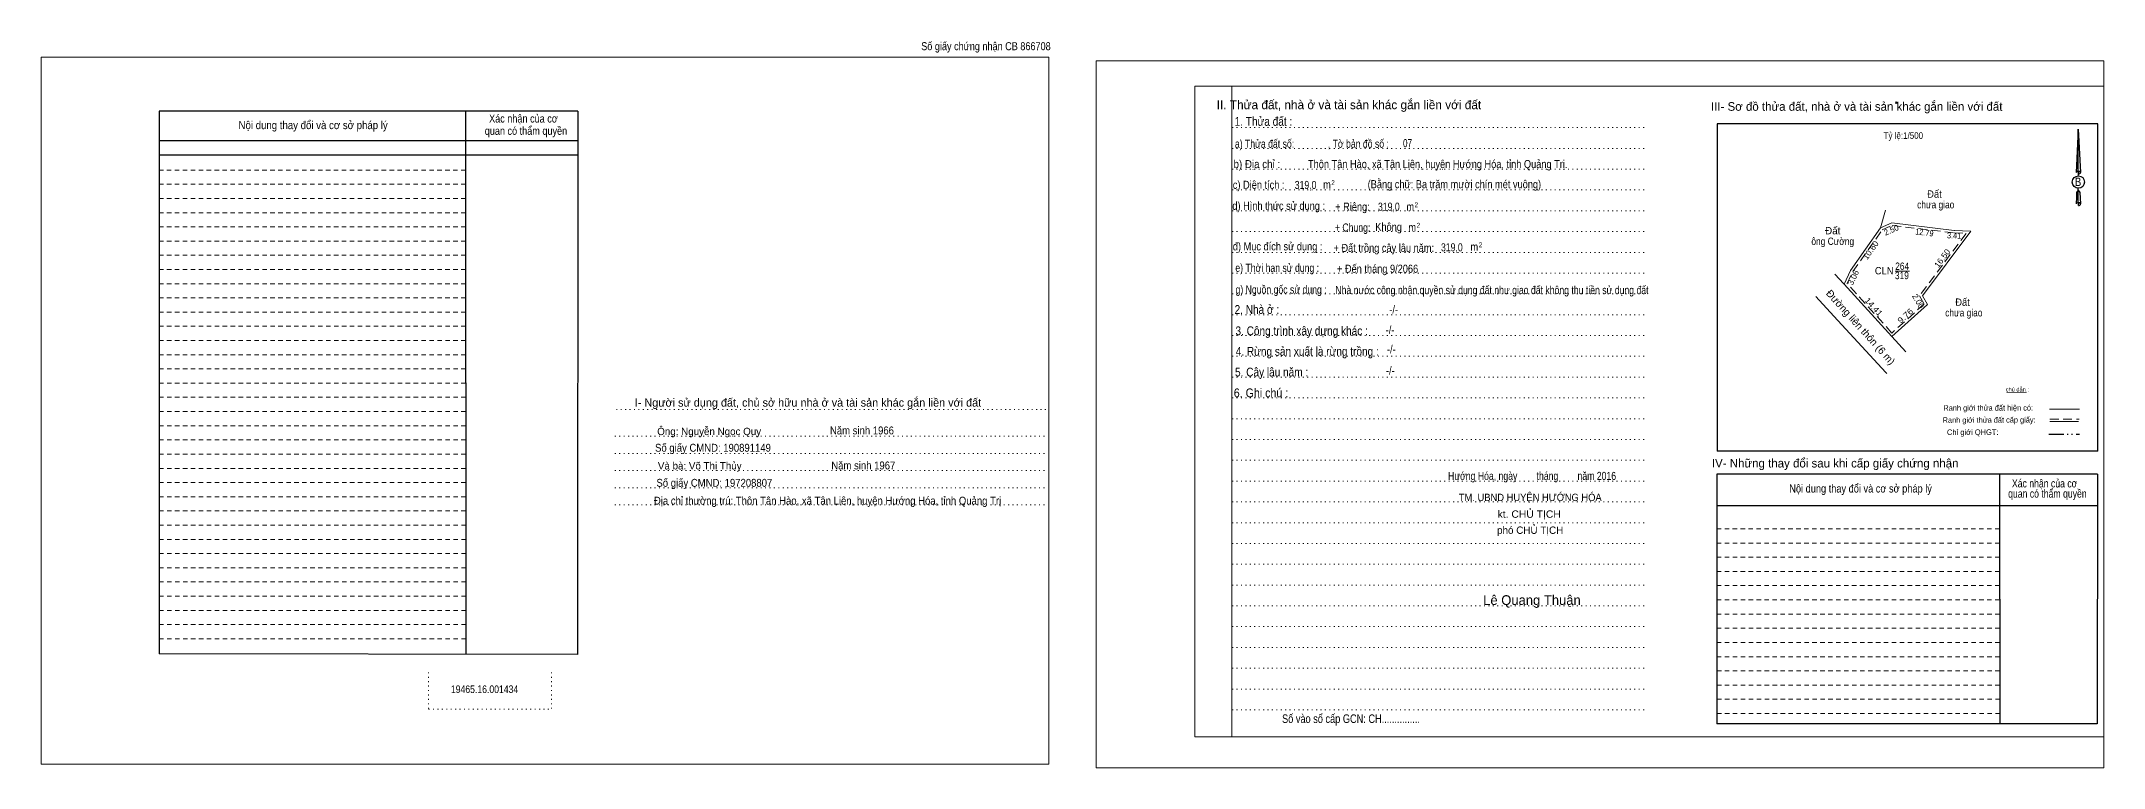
# Model space of a CAD drawing. Header units: metres. Extents: x 547674 to 548748, y 1838398 to 1838573.
# Drawn here: x 547673.5 to 548093.6, y 1838398.1 to 1838546 of the extents above; entities that cross this region are included whole.
import ezdxf
from ezdxf.enums import TextEntityAlignment as Align

# ---------------------------------------------------------------- set-up
doc = ezdxf.new("R2010")
doc.units = ezdxf.units.M
doc.header["$LTSCALE"] = 0.6
doc.header["$PDMODE"] = 32
doc.header["$PDSIZE"] = 0.3
for name, pattern in [('DASH_DOUBLE_DOT', [9.2, 5, -1.2, 0.3, -1.2, 0.3, -1.2]), ('DOTTED', [1.5, 0.3, -1.2]), ('MEDIUM_DASHED', [4.5, 3, -1.5]), ('SHORT_DASHED', [2.7, 1.5, -1.2])]:
    doc.linetypes.add(name, pattern=pattern)
for name, color, linetype, lineweight in [('1', 7, 'DOTTED', 13), ('12', 7, 'Continuous', 25), ('18', 7, 'Continuous', 13), ('2', 7, 'SHORT_DASHED', 13), ('28', 7, 'Continuous', 25), ('3', 7, 'Continuous', 13), ('63', 7, 'Continuous', 13), ('7', 7, 'Continuous', 13)]:
    doc.layers.add(name, color=color, linetype=linetype, lineweight=lineweight)
doc.layers.add('40', color=7, linetype='Continuous')

msp = doc.modelspace()

# ---------------------------------------------------------------- linework, layer by layer
at = {"layer": '1', "linetype": 'Continuous'}
for p, q in [((547908.54, 1838536.86), (548093.64, 1838536.86)), ((547908.54, 1838536.86), (547908.54, 1838404.36)), ((548093.64, 1838536.86), (548093.64, 1838403.26)), ((547908.54, 1838404.36), (548093.64, 1838404.36))]:
    msp.add_line(p, q, dxfattribs=at)
at = {"layer": '1'}
for p, q in [((547916.04, 1838536.86), (547916.04, 1838404.36)), ((547916.12, 1838528.46), (548000.66, 1838528.46)), ((547916.12, 1838524.22), (548000.66, 1838524.22)), ((547916.12, 1838520), (548000.66, 1838520)), ((547916.12, 1838515.76), (548000.66, 1838515.76)), ((547916.12, 1838511.52), (548000.66, 1838511.52)), ((547916.12, 1838507.28), (548000.66, 1838507.28)), ((547916.12, 1838503.04), (548000.66, 1838503.04)), ((547916.12, 1838498.82), (548000.66, 1838498.82)), ((547916.12, 1838494.58), (548000.66, 1838494.58)), ((547916.12, 1838490.34), (548000.66, 1838490.34)), ((547916.12, 1838486.1), (548000.66, 1838486.1)), ((547916.12, 1838481.88), (548000.66, 1838481.88)), ((547916.12, 1838477.64), (548000.66, 1838477.64)), ((547916.12, 1838473.4), (548000.66, 1838473.4)), ((547790.68, 1838471), (547878.73, 1838471)), ((547916.12, 1838469.16), (548000.66, 1838469.16)), ((547790.38, 1838465.6), (547878.43, 1838465.6)), ((547916.12, 1838464.92), (548000.66, 1838464.92)), ((547790.38, 1838462.1), (547878.43, 1838462.1)), ((547790.38, 1838458.6), (547878.43, 1838458.6)), ((547916.12, 1838460.68), (548000.66, 1838460.68)), ((547790.38, 1838455.1), (547878.43, 1838455.1)), ((547916.12, 1838456.46), (548000.66, 1838456.46)), ((547790.38, 1838451.6), (547878.43, 1838451.6)), ((547916.12, 1838452.22), (548000.66, 1838452.22)), ((547916.12, 1838447.98), (548000.66, 1838447.98)), ((547916.12, 1838443.74), (548000.66, 1838443.74)), ((547916.12, 1838439.52), (548000.66, 1838439.52)), ((547916.12, 1838435.28), (548000.66, 1838435.28)), ((547916.12, 1838431.04), (548000.66, 1838431.04)), ((547916.12, 1838426.8), (548000.66, 1838426.8)), ((547916.12, 1838422.56), (548000.66, 1838422.56)), ((547752.45, 1838417.48), (547752.45, 1838409.96)), ((547777.44, 1838417.48), (547777.44, 1838409.96)), ((547916.12, 1838418.34), (548000.66, 1838418.34)), ((547916.12, 1838414.1), (548000.66, 1838414.1)), ((547752.45, 1838409.96), (547777.44, 1838409.96)), ((547916.12, 1838409.86), (548000.66, 1838409.86))]:
    msp.add_line(p, q, dxfattribs=at)
at = {"layer": '1', "linetype": 'Continuous'}
for points in [[(547673.54, 1838398.82), (547878.74, 1838398.82), (547878.74, 1838542.82), (547673.54, 1838542.82)], [(547673.54, 1838542.82), (547878.74, 1838542.82), (547878.74, 1838398.82), (547673.54, 1838398.82)], [(547673.54, 1838398.82), (547878.74, 1838398.82), (547878.74, 1838542.82), (547673.54, 1838542.82)], [(547888.44, 1838398.06), (548093.64, 1838398.06), (548093.64, 1838542.06), (547888.44, 1838542.06)], [(547916.04, 1838536.86), (548093.64, 1838536.86), (548093.64, 1838404.36), (547916.04, 1838404.36)]]:
    msp.add_lwpolyline(points, close=True, dxfattribs=at)
at = {"layer": '12'}
for p, q in [((548092.44, 1838529.2), (548014.91, 1838529.2)), ((548088.45, 1838528.16), (548088.92, 1838519.32)), ((548088.45, 1838528.16), (548088.92, 1838519.32)), ((548088.45, 1838528.16), (548088.92, 1838519.32)), ((548088.07, 1838520.7), (548088, 1838519.34)), ((548088.45, 1838519.62), (548088.45, 1838519.28)), ((548088.45, 1838519.28), (548088.45, 1838519.02)), ((548088.45, 1838519.02), (548088.45, 1838518.68)), ((548088.45, 1838519.02), (548088.45, 1838518.68)), ((548088.45, 1838519.02), (548088.45, 1838518.68)), ((548088.92, 1838519.32), (548088.92, 1838519.34)), ((548088.45, 1838515.7), (548088.45, 1838516.1)), ((548088.45, 1838515.7), (548088.45, 1838516.1)), ((548088.45, 1838515.7), (548088.45, 1838516.1)), ((548088.45, 1838515.7), (548088.8, 1838515.22)), ((548088.45, 1838515.7), (548088.8, 1838515.22)), ((548088.45, 1838515.7), (548088.8, 1838515.22)), ((548088.45, 1838513.2), (548088.45, 1838512.86)), ((548088.8, 1838515.22), (548088.92, 1838512.9)), ((548088.8, 1838515.22), (548088.92, 1838512.9)), ((548088.8, 1838515.22), (548088.92, 1838512.9)), ((548088.45, 1838512.86), (548088.45, 1838512.6)), ((548088.92, 1838512.9), (548088.92, 1838512.92))]:
    msp.add_line(p, q, dxfattribs=at)
at = {"layer": '12', "lineweight": 13}
for p, q in [((548073.89, 1838474.5), (548077.93, 1838474.54)), ((548082.62, 1838471.08), (548088.71, 1838471.08)), ((548082.66, 1838468.6), (548088.52, 1838468.6)), ((548082.66, 1838468.6), (548088.52, 1838468.6))]:
    msp.add_line(p, q, dxfattribs=at)
at = {"layer": '12', "linetype": 'MEDIUM_DASHED', "lineweight": 13}
msp.add_line((548082.66, 1838469.04), (548088.66, 1838469.04), dxfattribs=at)
at = {"layer": '12', "linetype": 'DASH_DOUBLE_DOT'}
msp.add_line((548082.48, 1838465.98), (548088.72, 1838465.98), dxfattribs=at)
at = {"layer": '12'}
for points in [[(548088.45, 1838519.62), (548088.45, 1838528.16), (548088.07, 1838520.7)], [(548088.45, 1838513.2), (548088.45, 1838515.7), (548088.12, 1838515.22), (548088.07, 1838514.28), (548088, 1838512.92)]]:
    msp.add_lwpolyline(points, dxfattribs=at)
msp.add_ellipse((548088.4711, 1838517.3647), major_axis=(0, 1.258), ratio=0.983453, dxfattribs=at)
for centre, start_param, end_param in [((548088.4715, 1838519.3032), 1.57079633, 3.07445202), ((548088.4715, 1838519.3032), 0.06714063, 1.57079633), ((548088.4715, 1838519.3032), 4.71238898, 6.28318531), ((548088.4715, 1838512.8827), 2.49106941, 3.07427841), ((548088.4715, 1838512.8827), 1.57079633, 2.49106941), ((548088.4715, 1838512.8827), 0.06714063, 1.57079633), ((548088.4715, 1838512.8827), 4.71238898, 6.28318531)]:
    msp.add_ellipse(centre, major_axis=(0.4535, 0), ratio=0.655448, start_param=start_param, end_param=end_param, dxfattribs=at)
at = {"layer": '2', "linetype": 'Continuous', "lineweight": 25}
for p, q in [((547782.82, 1838531.78), (547697.54, 1838531.78)), ((547697.54, 1838531.78), (547697.54, 1838421.26)), ((547759.97, 1838531.78), (547760, 1838421.18)), ((547782.82, 1838525.74), (547697.66, 1838525.74)), ((547782.82, 1838522.86), (547697.66, 1838522.86))]:
    msp.add_line(p, q, dxfattribs=at)
at = {"layer": '2'}
for p, q in [((547759.97, 1838519.8), (547697.54, 1838519.8)), ((547759.98, 1838516.9), (547697.54, 1838516.9)), ((547759.98, 1838516.9), (547697.54, 1838516.9)), ((547759.98, 1838514), (547697.54, 1838514)), ((547759.98, 1838511.12), (547697.54, 1838511.12)), ((547759.98, 1838508.22), (547697.54, 1838508.22)), ((547759.98, 1838505.32), (547697.54, 1838505.32)), ((547759.98, 1838502.44), (547697.54, 1838502.44)), ((547759.98, 1838499.54), (547697.54, 1838499.54)), ((547759.98, 1838496.66), (547697.54, 1838496.66)), ((547759.98, 1838493.76), (547697.54, 1838493.76)), ((547759.99, 1838490.86), (547697.54, 1838490.86)), ((547759.99, 1838487.98), (547697.54, 1838487.98)), ((547759.99, 1838485.08), (547697.54, 1838485.08)), ((547759.99, 1838482.18), (547697.54, 1838482.18)), ((547760, 1838479.3), (547697.54, 1838479.3)), ((547760, 1838476.4), (547697.54, 1838476.4)), ((547760, 1838473.52), (547697.54, 1838473.52)), ((547760, 1838470.62), (547697.54, 1838470.62)), ((547760, 1838467.72), (547697.54, 1838467.72)), ((547760, 1838464.84), (547697.54, 1838464.84)), ((547760, 1838461.94), (547697.54, 1838461.94)), ((547760, 1838459.04), (547697.54, 1838459.04)), ((547760, 1838456.16), (547697.54, 1838456.16)), ((547760, 1838453.26), (547697.54, 1838453.26)), ((547760, 1838450.36), (547697.54, 1838450.36)), ((547760.01, 1838447.48), (547697.54, 1838447.48)), ((547760.01, 1838444.58), (547697.54, 1838444.58)), ((547760.01, 1838441.7), (547697.54, 1838441.7)), ((548072.42, 1838443.82), (548014.84, 1838443.82)), ((547760.02, 1838438.8), (547697.54, 1838438.8)), ((548072.42, 1838440.94), (548014.84, 1838440.94)), ((548072.42, 1838438.04), (548014.84, 1838438.04)), ((547760.02, 1838435.9), (547697.54, 1838435.9)), ((548072.42, 1838435.16), (548014.84, 1838435.16)), ((547760.02, 1838433.02), (547697.54, 1838433.02)), ((547760.02, 1838430.12), (547697.54, 1838430.12)), ((548072.43, 1838432.26), (548014.84, 1838432.26)), ((548072.44, 1838429.36), (548014.84, 1838429.36)), ((547760.02, 1838427.22), (547697.54, 1838427.22)), ((548072.44, 1838426.48), (548014.84, 1838426.48)), ((547760.02, 1838424.34), (547697.54, 1838424.34)), ((548072.44, 1838423.58), (548014.84, 1838423.58)), ((548072.44, 1838420.68), (548014.84, 1838420.68)), ((548072.45, 1838417.8), (548014.84, 1838417.8)), ((548072.45, 1838414.9), (548014.84, 1838414.9)), ((548072.46, 1838412.02), (548014.84, 1838412.02)), ((548072.46, 1838409.12), (548014.84, 1838409.12))]:
    msp.add_line(p, q, dxfattribs=at)
at = {"layer": '2', "linetype": 'Continuous', "lineweight": 25}
msp.add_lwpolyline([(547782.82, 1838531.78), (547782.76, 1838421.14), (547697.54, 1838421.26)], dxfattribs=at)
at = {"layer": '28'}
for p, q in [((548072.42, 1838457.86), (548072.46, 1838406.98)), ((548092.36, 1838457.86), (548092.32, 1838406.98)), ((548092.35, 1838451.4), (548014.84, 1838451.4)), ((548092.32, 1838406.98), (548014.84, 1838406.98))]:
    msp.add_line(p, q, dxfattribs=at)
at = {"layer": '28', "linetype": 'SHORT_DASHED', "lineweight": 13}
msp.add_line((548072.41, 1838446.72), (548014.84, 1838446.72), dxfattribs=at)
at = {"layer": '28'}
msp.add_lwpolyline([(548092.36, 1838457.86), (548014.84, 1838457.86), (548014.84, 1838406.98)], dxfattribs=at)
at = {"layer": '3'}
for p, q in [((548049.18, 1838511.66), (548048.19, 1838508.03)), ((548050.48, 1838509.04), (548048.19, 1838508.03)), ((548050.48, 1838509.04), (548063.18, 1838507.49)), ((548048.19, 1838508.03), (548042.09, 1838499.36)), ((548066.59, 1838507.37), (548056.7, 1838494.16)), ((548038.88, 1838498.63), (548040.73, 1838496.64)), ((548042.09, 1838499.36), (548040.79, 1838496.59)), ((548040.79, 1838496.59), (548050.46, 1838485.9)), ((548051.15, 1838499.19), (548054.06, 1838499.19)), ((548035.02, 1838494.02), (548038.64, 1838490.01)), ((548050.46, 1838485.9), (548057.71, 1838492.43)), ((548056.7, 1838494.16), (548057.71, 1838492.43)), ((548050.46, 1838485.9), (548053.31, 1838482.75))]:
    msp.add_line(p, q, dxfattribs=at)
at = {"layer": '3', "linetype": 'MEDIUM_DASHED'}
msp.add_lwpolyline([(548065.62, 1838506.9), (548056.1, 1838494.19), (548057.07, 1838492.53), (548050.5, 1838486.61), (548041.38, 1838496.68), (548042.52, 1838499.11), (548048.52, 1838507.63), (548050.56, 1838508.53), (548063.14, 1838506.99)], close=True, dxfattribs=at)
at = {"layer": '3'}
for points in [[(548063.22, 1838507.5), (548063.18, 1838507.49), (548066.59, 1838507.37)], [(548038.64, 1838490.02), (548049.28, 1838478.55), (548049.47, 1838478.34)]]:
    msp.add_lwpolyline(points, dxfattribs=at)
at = {"layer": '63', "lineweight": 25}
for p, q in [((548014.91, 1838529.2), (548014.91, 1838462.56)), ((548092.44, 1838462.56), (548092.44, 1838529.2)), ((548092.44, 1838462.56), (548014.91, 1838462.56))]:
    msp.add_line(p, q, dxfattribs=at)
at = {"layer": '63'}
msp.add_point((548051.38, 1838533.52), dxfattribs=at)

# ---------------------------------------------------------------- texts
at = {"layer": '12'}
for s, height, width, p in [('Tỷ lệ:1/500', 1.35, 0.9, (548052.82, 1838526.16)), ('B', 1.728, 0.85, (548088.405, 1838516.54))]:
    msp.add_text(s, height=height, dxfattribs=dict(at, width=width)).set_placement(p, align=Align.CENTER)
msp.add_text('chú dẫn :', height=0.8306, rotation=359.974, dxfattribs=at).set_placement((548076.0398, 1838474.6988), align=Align.CENTER)
for s, height, width, p in [('Ranh giới thửa đất hiện có:', 1.128, 0.8, (548070.1087, 1838470.7975)), ('Chỉ giới QHGT:', 1.123, 0.85, (548066.9587, 1838465.8504)), ('Ranh giới thửa đất cấp giấy:', 1.123, 0.8, (548070.2937, 1838468.3382))]:
    msp.add_text(s, height=height, rotation=0.135, dxfattribs=dict(at, width=width)).set_placement(p, align=Align.CENTER)
at = {"layer": '18'}
for s, height, p in [('II. Thửa đất, nhà ở và tài sản khác gắn liền với đất', 1.8, (547939.9, 1838532.2)), ('phó CHỦ TỊCH', 1.5, (547976.81, 1838445.7)), ('Lê Quang Thuận', 1.98, (547977.175, 1838431.22))]:
    msp.add_text(s, height=height, dxfattribs=at).set_placement(p, align=Align.CENTER)
for s, height, width, p in [('1. Thửa đất :', 1.8, 0.85, (547922.485, 1838528.82)), ('a) Thửa đất số:              , Tờ bản đồ số : ', 1.65, 0.8, (547932.595, 1838524.34)), ('07', 1.65, 0.75, (547951.835, 1838524.46)), ('b) Địa chỉ : ', 1.65, 0.9, (547921.41, 1838520.2)), (' Thôn Tân Hào, xã Tân Liên, huyện Hướng Hóa, tỉnh Quảng Trị.', 1.65, 0.85, (547957.72, 1838520.2)), ('c) Diện tích :                                                   ', 1.65, 0.85, (547934.795, 1838515.98)), ('319,0', 1.65, 0.8, (547931.065, 1838515.94)), (' m', 1.65, 0.85, (547935.165, 1838516.02)), ('2', 1, 0.75, (547936.665, 1838516.74)), ('(Bằng chữ: Ba trăm mười chín mét vuông)', 1.65, 0.85, (547961.375, 1838516.1)), ('d) Hình thức sử dụng :', 1.65, 0.85, (547925.585, 1838511.7)), ('+ Riêng: ', 1.65, 0.85, (547940.875, 1838511.52)), ('319,0', 1.65, 0.8, (547948.025, 1838511.52)), ('2', 1, 0.75, (547953.625, 1838512.24)), ('       + Chung:', 1.65, 0.8, (547938.925, 1838507.28)), ('Không', 1.65, 0.85, (547947.975, 1838507.4)), (' m', 1.65, 0.85, (547952.125, 1838511.52)), ('2', 1, 0.75, (547954.035, 1838508.05)), ('đ) Mục đích sử dụng :', 1.65, 0.85, (547925.375, 1838503.44)), ('+ Đất trồng cây lâu năm:', 1.65, 0.85, (547946.995, 1838503.12)), (' m', 1.65, 0.85, (547952.525, 1838507.33)), (' m', 1.65, 0.85, (547965.175, 1838503.36)), ('2', 1, 0.75, (547966.685, 1838504.08)), ('e) Thời hạn sử dụng :', 1.65, 0.8, (547925.29, 1838499.06)), ('+ Đến tháng 9/2066', 1.65, 0.85, (547945.73, 1838498.88)), ('g) Nguồn gốc sử dụng :', 1.65, 0.8, (547926.075, 1838494.64)), ('Nhà nước công nhận quyền sử dụng đất như giao đất không thu tiền sử dụng đất', 1.65, 0.8, (547969.025, 1838494.54)), ('2. Nhà ở :', 1.8, 0.85, (547921.145, 1838490.5)), ('3. Công trình xây dựng khác :', 1.8, 0.85, (547930.27, 1838486.16)), ('4. Rừng sản xuất là rừng trồng :', 1.8, 0.85, (547931.405, 1838481.98)), ('5. Cây lâu năm :', 1.8, 0.85, (547924.145, 1838477.76)), ('6. Ghi chú :', 1.8, 0.9, (547921.985, 1838473.52)), ('Hướng Hóa, ngày        tháng        năm 2016', 1.65, 0.8, (547977.195, 1838456.68)), ('TM. UBND HUYỆN HƯỚNG HÓA', 1.5, 0.95, (547976.825, 1838452.38)), ('kt. CHỦ TỊCH', 1.5, 1.05, (547976.615, 1838448.98)), ('19465.16.001434', 1.55, 0.85, (547763.835, 1838413.28)), ('Số vào sổ cấp GCN: CH...............', 1.75, 0.8, (547940.32, 1838407.18))]:
    msp.add_text(s, height=height, dxfattribs=dict(at, width=width)).set_placement(p, align=Align.CENTER)
at = {"layer": '2'}
for s, width, p in [('Nội dung thay đổi và cơ sở pháp lý', 0.9, (547728.92, 1838528.14)), ('Nội dung thay đổi và cơ sở pháp lý', 0.9, (547728.92, 1838528.14)), ('Xác nhận của cơ', 0.85, (547771.755, 1838529.48)), ('Xác nhận của cơ', 0.85, (547771.755, 1838529.48)), (' quan có thẩm quyền', 0.85, (547772.01, 1838526.98)), (' quan có thẩm quyền', 0.85, (547772.01, 1838526.98))]:
    msp.add_text(s, height=1.63, dxfattribs=dict(at, width=width)).set_placement(p, align=Align.CENTER)
at = {"layer": '28'}
for s, height, width, p in [('-/-', 1.65, 0.85, (547949.015, 1838490.6)), ('-/-', 1.65, 0.85, (547948.275, 1838486.42)), ('-/-', 1.65, 0.85, (547948.535, 1838482.48)), ('-/-', 1.65, 0.85, (547948.325, 1838478.14)), ('Năm sinh 1966', 1.61, 0.9, (547840.705, 1838465.96)), ('Số giấy CMND: 190891149', 1.61, 0.9, (547810.36, 1838462.43)), ('Năm sinh 1967', 1.61, 0.9, (547840.98, 1838458.83)), ('Số giấy CMND: 197208807', 1.61, 0.9, (547810.645, 1838455.29)), ('Nội dung thay đổi và cơ sở pháp lý', 1.65, 0.85, (548044.11, 1838454.12)), (' quan có thẩm quyền', 1.65, 0.8, (548081.915, 1838453.08)), ('Xác nhận của cơ', 1.65, 0.8, (548081.6, 1838455.16)), ('Địa chỉ thường trú: Thôn Tân Hào, xã Tân Liên, huyện Hướng Hóa, tỉnh Quảng Trị', 1.61, 0.9, (547833.695, 1838451.66))]:
    msp.add_text(s, height=height, dxfattribs=dict(at, width=width)).set_placement(p, align=Align.CENTER)
for s, height, p in [('I- Người sử dụng đất, chủ sở hữu nhà ở và tài sản khác gắn liền với đất', 1.653, (547829.71, 1838471.62)), ('Ông: Nguyễn Ngọc Quy', 1.49, (547809.585, 1838465.82)), ('Và bà: Võ Thị Thủy', 1.49, (547807.67, 1838458.82)), ('IV- Những thay đổi sau khi cấp giấy chứng nhận', 1.75, (548038.935, 1838459.22))]:
    msp.add_text(s, height=height, dxfattribs=at).set_placement(p, align=Align.CENTER)
at = {"layer": '3'}
for s, width, p in [('chưa giao', 0.85, (548059.42, 1838512.01)), ('Đất ', 0.95, (548059.42, 1838514.17)), ('ông Cường', 0.85, (548038.44, 1838504.55)), ('264', 0.85, (548052.585, 1838499.47)), ('CLN', 0.95, (548048.92, 1838498.55)), ('319', 0.85, (548052.525, 1838497.58)), ('Đất ', 0.95, (548065.14, 1838492.15)), ('chưa giao', 0.85, (548065.14, 1838489.99))]:
    msp.add_text(s, height=1.5, dxfattribs=dict(at, width=width)).set_placement(p, align=Align.CENTER)
msp.add_text('Đất', height=1.5, dxfattribs=at).set_placement((548038.44, 1838506.71), align=Align.CENTER)
for s, rotation, width, p in [('10.60', 54.871, 1.05, (548046.6687, 1838503.1347)), ('12.79', 353.042, 0.9, (548057.0373, 1838506.4806)), ('3.41', 357.985, 0.85, (548063.1389, 1838505.8539)), ('16.50', 53.179, 1.05, (548061.2242, 1838501.4654)), ('14.41', 312.132, 1.1, (548046.3303, 1838491.5425)), ('9.76', 42.009, 1.15, (548053.6235, 1838489.6641))]:
    msp.add_text(s, height=1.2, rotation=rotation, dxfattribs=dict(at, width=width)).set_placement(p, align=Align.CENTER)
for s, height, rotation, p in [('2.50', 1.2, 23.8, (548050.5979, 1838507.0418)), ('3.06', 1.2, 64.859, (548043.1699, 1838497.6501)), ('Đường liên thôn (6 m)', 1.5, 312.132, (548043.5666, 1838487.2881)), ('2.00', 1.2, 300.277, (548055.3267, 1838492.8025))]:
    msp.add_text(s, height=height, rotation=rotation, dxfattribs=at).set_placement(p, align=Align.CENTER)
at = {"layer": '40', "width": 0.85}
msp.add_text('Số giấy chứng nhận CB 866708', height=1.63, dxfattribs=at).set_placement((547865.96, 1838544.22), align=Align.CENTER)
at = {"layer": '63'}
msp.add_text('III- Sơ đồ thửa đất, nhà ở và tài sản khác gắn liền với đất', height=1.75, dxfattribs=at).set_placement((548043.325, 1838531.88), align=Align.CENTER)
at = {"layer": '7', "width": 0.8}
msp.add_text('319,0', height=1.65, dxfattribs=at).set_placement((547960.855, 1838503.24), align=Align.CENTER)

doc.saveas('drawing.dxf')
